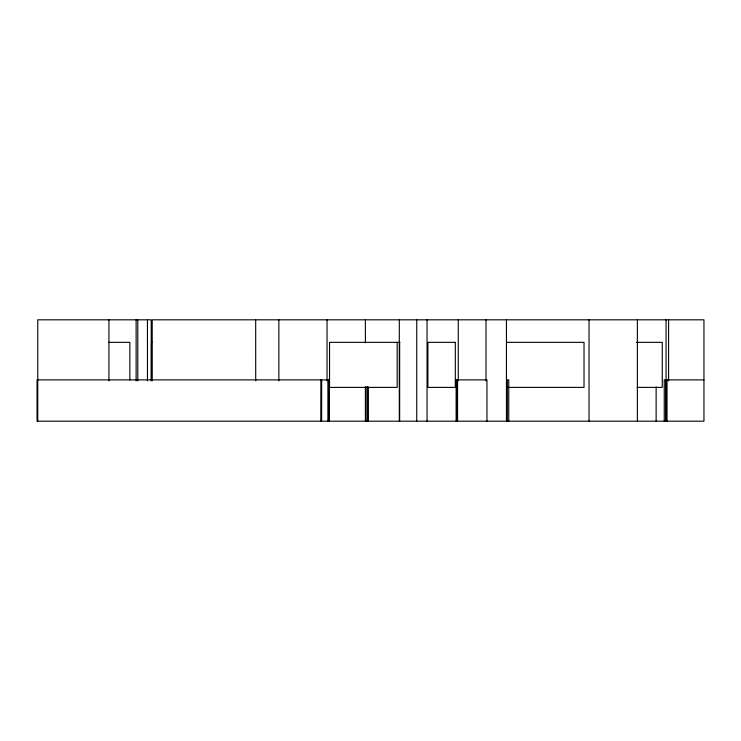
<?xml version="1.0" encoding="UTF-8"?>
<svg xmlns="http://www.w3.org/2000/svg" width="741" height="741" viewBox="0 0 741 741"><rect width="100%" height="100%" fill="white"/><g stroke="black" fill="none" stroke-linecap="round" stroke-linejoin="round"><path stroke-width="1.11" d="M137.78 380.865L137.78 319.816M108.455 342.342L129.851 342.342L129.851 380.05M152.211 342.342L151.46 342.342L151.46 380.05M399.881 342.342L329.541 342.342L329.541 387.395L397.185 387.395L397.185 342.342M506.511 342.342L584.019 342.342L584.019 387.395L506.511 387.395M636.426 342.342L662.269 342.342L662.269 387.395L637.13 387.395M703.95 379.883L666.307 379.883L666.307 421.184M668.604 319.816L668.604 380.865M667.02 379.883L667.02 421.184M666.066 319.816L666.066 421.184M665.677 421.184L665.677 379.883L664.242 379.883L664.242 421.184M656.128 386.904L656.128 421.184M637.38 319.816L637.38 421.184M589.039 319.816L589.039 421.184M508.761 421.184L508.761 379.883L507.326 379.883L507.326 421.184M506.455 319.816L506.455 421.184M486.957 421.184L486.957 379.883L456.132 379.883L456.132 421.184M486.013 319.816L486.013 380.865M458.271 319.816L458.271 380.865M457.558 379.883L457.558 421.184M456.845 379.883L456.845 421.184M427.048 319.816L427.048 421.184M416.748 319.816L416.748 421.184M399.649 342.342L399.649 421.184M399.306 319.816L399.306 421.184M368.296 386.904L368.296 421.184M367.545 386.904L367.545 421.184M367.212 386.765L367.212 421.184M365.785 386.765L365.785 421.184M365.387 319.816L365.387 342.851M365.387 386.626L365.387 421.184M329.328 421.184L329.328 379.883L37.05 379.883L37.05 421.184L703.95 421.184L703.95 319.816L152.211 319.816L152.211 380.865M328.615 379.883L328.615 421.184M327.902 379.883L327.902 421.184M327.031 319.816L327.031 380.865M320.853 379.883L320.853 421.184M278.848 319.816L278.848 380.865M255.682 319.816L255.71 380.865M151.22 380.865L151.22 319.816L37.763 319.816L37.763 421.184M147.45 319.816L147.45 380.865M136.122 319.816L136.122 380.865M108.936 319.816L108.936 380.865M455.317 342.342L427.9 342.342L427.9 387.395L455.317 387.395L455.317 342.342M321.566 421.184L321.566 379.883L321.492 421.184"/></g></svg>
